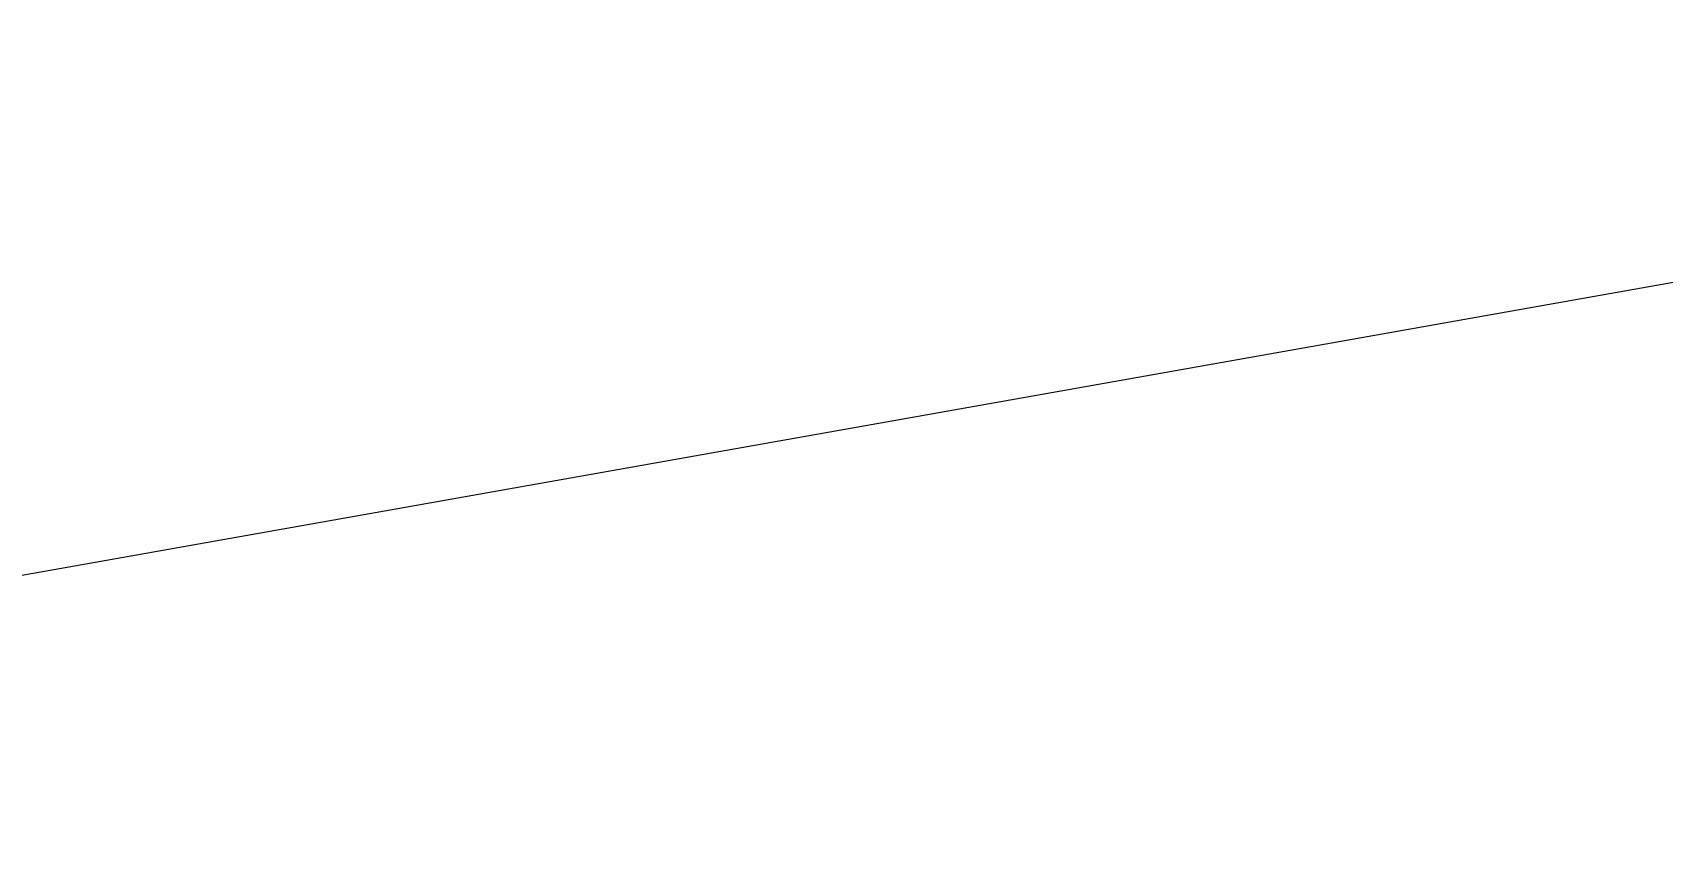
# Model space of a CAD drawing. Header units: millimetres. Extents: x -13407 to 95998, y -2611 to 109495.
# Drawn here: x 17311.705 to 17312.468, y 51171.461 to 51171.841 of the extents above; entities that cross this region are included whole.
import ezdxf
from ezdxf import colors
from ezdxf.entities.mleader import LeaderData, LeaderLine
from ezdxf.math import Vec2, Vec3

# ---------------------------------------------------------------- set-up
doc = ezdxf.new("R2010")
doc.units = ezdxf.units.MM
doc.linetypes.add('HIDDEN', pattern=[6, 4, -2])
for name, color, linetype, lineweight in [('АР_Отметки', 250, 'Continuous', 15), ('АР_Размеры', 175, 'Continuous', 9), ('АР_Сущ Несущая стена', 202, 'Continuous', 30), ('перекр 0.3', 181, 'Continuous', 30)]:
    doc.layers.add(name, color=color, linetype=linetype, lineweight=lineweight)
doc.styles.add('ISOCPEUR', font='isocpeur.ttf', dxfattribs={"width": 0.7})

# ---------------------------------------------------------------- blocks, each defined once
blk = doc.blocks.new('_DotSmall')
at = {"color": 0, "linetype": 'ByBlock', "const_width": 0.5}
blk.add_lwpolyline([(-0.0625, 0, 1), (0.0625, 0, 1)], format="xyb", close=True, dxfattribs=at)

msp = doc.modelspace()

# ---------------------------------------------------------------- linework, layer by layer
at = {"layer": 'АР_Размеры', "color": 5, "lineweight": 0, "ltscale": 100, "transparency": 33554687}
msp.add_lwpolyline([(17318.50512, 51160.50571), (17316.93483, 51169.36554, 0.414214), (17316.72295, 51169.51372), (17315.77489, 51169.34569, 0.228752), (17315.47409, 51169.12864, -0.710164), (17314.67864, 51169.25734), (17314.48714, 51170.33782, -0.4144), (17314.6353, 51170.54982), (17314.75535, 51170.5711, 0.66825), (17314.82817, 51170.90111), (17313.43616, 51171.76875, 0.164348), (17313.03219, 51171.82306), (17308.95048, 51171.09963, 0.164348), (17308.58979, 51170.90979), (17307.58075, 51169.61659, 0.66825), (17307.76256, 51169.33171), (17307.8826, 51169.35299, -0.4144), (17308.09461, 51169.20482), (17308.28611, 51168.12435, -0.710164), (17307.58334, 51167.7301, 0.228752), (17307.22626, 51167.83056), (17306.14584, 51167.63907, 0.4144), (17305.99768, 51167.42707), (17307.25304, 51160.34408, 0.430028)], format="xyb", dxfattribs=at)
msp.add_lwpolyline([(17318.50512, 51160.50571), (17316.93483, 51169.36554, 0.414214), (17316.72295, 51169.51372), (17315.77489, 51169.34569, 0.228752), (17315.47409, 51169.12864, -0.710164), (17314.67864, 51169.25734), (17314.48714, 51170.33782, -0.4144), (17314.6353, 51170.54982), (17314.75535, 51170.5711, 0.66825), (17314.82817, 51170.90111), (17313.43616, 51171.76875, 0.164348), (17313.03219, 51171.82306), (17308.95048, 51171.09963, 0.164348), (17308.58979, 51170.90979), (17307.58075, 51169.61659, 0.66825), (17307.76256, 51169.33171), (17307.8826, 51169.35299, -0.4144), (17308.09461, 51169.20482), (17308.28611, 51168.12435, -0.710164), (17307.58334, 51167.7301, 0.228752), (17307.22626, 51167.83056), (17306.14584, 51167.63907, 0.4144), (17305.99768, 51167.42707), (17307.25304, 51160.34408, 0.430028)], format="xyb", dxfattribs=at)
msp.add_lwpolyline([(17318.50512, 51160.50571), (17316.93483, 51169.36554, 0.414214), (17316.72295, 51169.51372), (17315.77489, 51169.34569, 0.228752), (17315.47409, 51169.12864, -0.710164), (17314.67864, 51169.25734), (17314.48714, 51170.33782, -0.4144), (17314.6353, 51170.54982), (17314.75535, 51170.5711, 0.66825), (17314.82817, 51170.90111), (17313.43616, 51171.76875, 0.164348), (17313.03219, 51171.82306), (17308.95048, 51171.09963, 0.164348), (17308.58979, 51170.90979), (17307.58075, 51169.61659, 0.66825), (17307.76256, 51169.33171), (17307.8826, 51169.35299, -0.4144), (17308.09461, 51169.20482), (17308.28611, 51168.12435, -0.710164), (17307.58334, 51167.7301, 0.228752), (17307.22626, 51167.83056), (17306.14584, 51167.63907, 0.4144), (17305.99768, 51167.42707), (17307.25304, 51160.34408, 0.430028)], format="xyb", dxfattribs=at)
msp.add_lwpolyline([(17318.50512, 51160.50571), (17316.93483, 51169.36554, 0.414214), (17316.72295, 51169.51372), (17315.77489, 51169.34569, 0.228752), (17315.47409, 51169.12864, -0.710164), (17314.67864, 51169.25734), (17314.48714, 51170.33782, -0.4144), (17314.6353, 51170.54982), (17314.75535, 51170.5711, 0.66825), (17314.82817, 51170.90111), (17313.43616, 51171.76875, 0.164348), (17313.03219, 51171.82306), (17308.95048, 51171.09963, 0.164348), (17308.58979, 51170.90979), (17307.58075, 51169.61659, 0.66825), (17307.76256, 51169.33171), (17307.8826, 51169.35299, -0.4144), (17308.09461, 51169.20482), (17308.28611, 51168.12435, -0.710164), (17307.58334, 51167.7301, 0.228752), (17307.22626, 51167.83056), (17306.14584, 51167.63907, 0.4144), (17305.99768, 51167.42707), (17307.25304, 51160.34408, 0.430028)], format="xyb", dxfattribs=at)
msp.add_lwpolyline([(17318.50512, 51160.50571), (17316.93483, 51169.36554, 0.414214), (17316.72295, 51169.51372), (17315.77489, 51169.34569, 0.228752), (17315.47409, 51169.12864, -0.710164), (17314.67864, 51169.25734), (17314.48714, 51170.33782, -0.4144), (17314.6353, 51170.54982), (17314.75535, 51170.5711, 0.66825), (17314.82817, 51170.90111), (17313.43616, 51171.76875, 0.164348), (17313.03219, 51171.82306), (17308.95048, 51171.09963, 0.164348), (17308.58979, 51170.90979), (17307.58075, 51169.61659, 0.66825), (17307.76256, 51169.33171), (17307.8826, 51169.35299, -0.4144), (17308.09461, 51169.20482), (17308.28611, 51168.12435, -0.710164), (17307.58334, 51167.7301, 0.228752), (17307.22626, 51167.83056), (17306.14584, 51167.63907, 0.4144), (17305.99768, 51167.42707), (17307.25304, 51160.34408, 0.430028)], format="xyb", dxfattribs=at)
msp.add_lwpolyline([(17318.50512, 51160.50571), (17316.93483, 51169.36554, 0.414214), (17316.72295, 51169.51372), (17315.77489, 51169.34569, 0.228752), (17315.47409, 51169.12864, -0.710164), (17314.67864, 51169.25734), (17314.48714, 51170.33782, -0.4144), (17314.6353, 51170.54982), (17314.75535, 51170.5711, 0.66825), (17314.82817, 51170.90111), (17313.43616, 51171.76875, 0.164348), (17313.03219, 51171.82306), (17308.95048, 51171.09963, 0.164348), (17308.58979, 51170.90979), (17307.58075, 51169.61659, 0.66825), (17307.76256, 51169.33171), (17307.8826, 51169.35299, -0.4144), (17308.09461, 51169.20482), (17308.28611, 51168.12435, -0.710164), (17307.58334, 51167.7301, 0.228752), (17307.22626, 51167.83056), (17306.14584, 51167.63907, 0.4144), (17305.99768, 51167.42707), (17307.25304, 51160.34408, 0.430028)], format="xyb", dxfattribs=at)
msp.add_lwpolyline([(17318.50512, 51160.50571), (17316.93483, 51169.36554, 0.414214), (17316.72295, 51169.51372), (17315.77489, 51169.34569, 0.228752), (17315.47409, 51169.12864, -0.710164), (17314.67864, 51169.25734), (17314.48714, 51170.33782, -0.4144), (17314.6353, 51170.54982), (17314.75535, 51170.5711, 0.66825), (17314.82817, 51170.90111), (17313.43616, 51171.76875, 0.164348), (17313.03219, 51171.82306), (17308.95048, 51171.09963, 0.164348), (17308.58979, 51170.90979), (17307.58075, 51169.61659, 0.66825), (17307.76256, 51169.33171), (17307.8826, 51169.35299, -0.4144), (17308.09461, 51169.20482), (17308.28611, 51168.12435, -0.710164), (17307.58334, 51167.7301, 0.228752), (17307.22626, 51167.83056), (17306.14584, 51167.63907, 0.4144), (17305.99768, 51167.42707), (17307.25304, 51160.34408, 0.430028)], format="xyb", dxfattribs=at)
msp.add_lwpolyline([(17318.50512, 51160.50571), (17316.93483, 51169.36554, 0.414214), (17316.72295, 51169.51372), (17315.77489, 51169.34569, 0.228752), (17315.47409, 51169.12864, -0.710164), (17314.67864, 51169.25734), (17314.48714, 51170.33782, -0.4144), (17314.6353, 51170.54982), (17314.75535, 51170.5711, 0.66825), (17314.82817, 51170.90111), (17313.43616, 51171.76875, 0.164348), (17313.03219, 51171.82306), (17308.95048, 51171.09963, 0.164348), (17308.58979, 51170.90979), (17307.58075, 51169.61659, 0.66825), (17307.76256, 51169.33171), (17307.8826, 51169.35299, -0.4144), (17308.09461, 51169.20482), (17308.28611, 51168.12435, -0.710164), (17307.58334, 51167.7301, 0.228752), (17307.22626, 51167.83056), (17306.14584, 51167.63907, 0.4144), (17305.99768, 51167.42707), (17307.25304, 51160.34408, 0.430028)], format="xyb", dxfattribs=at)
msp.add_lwpolyline([(17318.50512, 51160.50571), (17316.93483, 51169.36554, 0.414214), (17316.72295, 51169.51372), (17315.77489, 51169.34569, 0.228752), (17315.47409, 51169.12864, -0.710164), (17314.67864, 51169.25734), (17314.48714, 51170.33782, -0.4144), (17314.6353, 51170.54982), (17314.75535, 51170.5711, 0.66825), (17314.82817, 51170.90111), (17313.43616, 51171.76875, 0.164348), (17313.03219, 51171.82306), (17308.95048, 51171.09963, 0.164348), (17308.58979, 51170.90979), (17307.58075, 51169.61659, 0.66825), (17307.76256, 51169.33171), (17307.8826, 51169.35299, -0.4144), (17308.09461, 51169.20482), (17308.28611, 51168.12435, -0.710164), (17307.58334, 51167.7301, 0.228752), (17307.22626, 51167.83056), (17306.14584, 51167.63907, 0.4144), (17305.99768, 51167.42707), (17307.25304, 51160.34408, 0.430028)], format="xyb", dxfattribs=at)
msp.add_lwpolyline([(17318.50512, 51160.50571), (17316.93483, 51169.36554, 0.414214), (17316.72295, 51169.51372), (17315.77489, 51169.34569, 0.228752), (17315.47409, 51169.12864, -0.710164), (17314.67864, 51169.25734), (17314.48714, 51170.33782, -0.4144), (17314.6353, 51170.54982), (17314.75535, 51170.5711, 0.66825), (17314.82817, 51170.90111), (17313.43616, 51171.76875, 0.164348), (17313.03219, 51171.82306), (17308.95048, 51171.09963, 0.164348), (17308.58979, 51170.90979), (17307.58075, 51169.61659, 0.66825), (17307.76256, 51169.33171), (17307.8826, 51169.35299, -0.4144), (17308.09461, 51169.20482), (17308.28611, 51168.12435, -0.710164), (17307.58334, 51167.7301, 0.228752), (17307.22626, 51167.83056), (17306.14584, 51167.63907, 0.4144), (17305.99768, 51167.42707), (17307.25304, 51160.34408, 0.430028)], format="xyb", dxfattribs=at)
msp.add_lwpolyline([(17318.50512, 51160.50571), (17316.93483, 51169.36554, 0.414214), (17316.72295, 51169.51372), (17315.77489, 51169.34569, 0.228752), (17315.47409, 51169.12864, -0.710164), (17314.67864, 51169.25734), (17314.48714, 51170.33782, -0.4144), (17314.6353, 51170.54982), (17314.75535, 51170.5711, 0.66825), (17314.82817, 51170.90111), (17313.43616, 51171.76875, 0.164348), (17313.03219, 51171.82306), (17308.95048, 51171.09963, 0.164348), (17308.58979, 51170.90979), (17307.58075, 51169.61659, 0.66825), (17307.76256, 51169.33171), (17307.8826, 51169.35299, -0.4144), (17308.09461, 51169.20482), (17308.28611, 51168.12435, -0.710164), (17307.58334, 51167.7301, 0.228752), (17307.22626, 51167.83056), (17306.14584, 51167.63907, 0.4144), (17305.99768, 51167.42707), (17307.25304, 51160.34408, 0.430028)], format="xyb", dxfattribs=at)
msp.add_lwpolyline([(17318.50512, 51160.50571), (17316.93483, 51169.36554, 0.414214), (17316.72295, 51169.51372), (17315.77489, 51169.34569, 0.228752), (17315.47409, 51169.12864, -0.710164), (17314.67864, 51169.25734), (17314.48714, 51170.33782, -0.4144), (17314.6353, 51170.54982), (17314.75535, 51170.5711, 0.66825), (17314.82817, 51170.90111), (17313.43616, 51171.76875, 0.164348), (17313.03219, 51171.82306), (17308.95048, 51171.09963, 0.164348), (17308.58979, 51170.90979), (17307.58075, 51169.61659, 0.66825), (17307.76256, 51169.33171), (17307.8826, 51169.35299, -0.4144), (17308.09461, 51169.20482), (17308.28611, 51168.12435, -0.710164), (17307.58334, 51167.7301, 0.228752), (17307.22626, 51167.83056), (17306.14584, 51167.63907, 0.4144), (17305.99768, 51167.42707), (17307.25304, 51160.34408, 0.430028)], format="xyb", dxfattribs=at)
msp.add_lwpolyline([(17318.50512, 51160.50571), (17316.93483, 51169.36554, 0.414214), (17316.72295, 51169.51372), (17315.77489, 51169.34569, 0.228752), (17315.47409, 51169.12864, -0.710164), (17314.67864, 51169.25734), (17314.48714, 51170.33782, -0.4144), (17314.6353, 51170.54982), (17314.75535, 51170.5711, 0.66825), (17314.82817, 51170.90111), (17313.43616, 51171.76875, 0.164348), (17313.03219, 51171.82306), (17308.95048, 51171.09963, 0.164348), (17308.58979, 51170.90979), (17307.58075, 51169.61659, 0.66825), (17307.76256, 51169.33171), (17307.8826, 51169.35299, -0.4144), (17308.09461, 51169.20482), (17308.28611, 51168.12435, -0.710164), (17307.58334, 51167.7301, 0.228752), (17307.22626, 51167.83056), (17306.14584, 51167.63907, 0.4144), (17305.99768, 51167.42707), (17307.25304, 51160.34408, 0.430028)], format="xyb", dxfattribs=at)
msp.add_lwpolyline([(17318.50512, 51160.50571), (17316.93483, 51169.36554, 0.414214), (17316.72295, 51169.51372), (17315.77489, 51169.34569, 0.228752), (17315.47409, 51169.12864, -0.710164), (17314.67864, 51169.25734), (17314.48714, 51170.33782, -0.4144), (17314.6353, 51170.54982), (17314.75535, 51170.5711, 0.66825), (17314.82817, 51170.90111), (17313.43616, 51171.76875, 0.164348), (17313.03219, 51171.82306), (17308.95048, 51171.09963, 0.164348), (17308.58979, 51170.90979), (17307.58075, 51169.61659, 0.66825), (17307.76256, 51169.33171), (17307.8826, 51169.35299, -0.4144), (17308.09461, 51169.20482), (17308.28611, 51168.12435, -0.710164), (17307.58334, 51167.7301, 0.228752), (17307.22626, 51167.83056), (17306.14584, 51167.63907, 0.4144), (17305.99768, 51167.42707), (17307.25304, 51160.34408, 0.430028)], format="xyb", dxfattribs=at)
msp.add_lwpolyline([(17318.50512, 51160.50571), (17316.93483, 51169.36554, 0.414214), (17316.72295, 51169.51372), (17315.77489, 51169.34569, 0.228752), (17315.47409, 51169.12864, -0.710164), (17314.67864, 51169.25734), (17314.48714, 51170.33782, -0.4144), (17314.6353, 51170.54982), (17314.75535, 51170.5711, 0.66825), (17314.82817, 51170.90111), (17313.43616, 51171.76875, 0.164348), (17313.03219, 51171.82306), (17308.95048, 51171.09963, 0.164348), (17308.58979, 51170.90979), (17307.58075, 51169.61659, 0.66825), (17307.76256, 51169.33171), (17307.8826, 51169.35299, -0.4144), (17308.09461, 51169.20482), (17308.28611, 51168.12435, -0.710164), (17307.58334, 51167.7301, 0.228752), (17307.22626, 51167.83056), (17306.14584, 51167.63907, 0.4144), (17305.99768, 51167.42707), (17307.25304, 51160.34408, 0.430028)], format="xyb", dxfattribs=at)
msp.add_lwpolyline([(17318.50512, 51160.50571), (17316.93483, 51169.36554, 0.414214), (17316.72295, 51169.51372), (17315.77489, 51169.34569, 0.228752), (17315.47409, 51169.12864, -0.710164), (17314.67864, 51169.25734), (17314.48714, 51170.33782, -0.4144), (17314.6353, 51170.54982), (17314.75535, 51170.5711, 0.66825), (17314.82817, 51170.90111), (17313.43616, 51171.76875, 0.164348), (17313.03219, 51171.82306), (17308.95048, 51171.09963, 0.164348), (17308.58979, 51170.90979), (17307.58075, 51169.61659, 0.66825), (17307.76256, 51169.33171), (17307.8826, 51169.35299, -0.4144), (17308.09461, 51169.20482), (17308.28611, 51168.12435, -0.710164), (17307.58334, 51167.7301, 0.228752), (17307.22626, 51167.83056), (17306.14584, 51167.63907, 0.4144), (17305.99768, 51167.42707), (17307.25304, 51160.34408, 0.430028)], format="xyb", dxfattribs=at)
msp.add_lwpolyline([(17318.50512, 51160.50571), (17316.93483, 51169.36554, 0.414214), (17316.72295, 51169.51372), (17315.77489, 51169.34569, 0.228752), (17315.47409, 51169.12864, -0.710164), (17314.67864, 51169.25734), (17314.48714, 51170.33782, -0.4144), (17314.6353, 51170.54982), (17314.75535, 51170.5711, 0.66825), (17314.82817, 51170.90111), (17313.43616, 51171.76875, 0.164348), (17313.03219, 51171.82306), (17308.95048, 51171.09963, 0.164348), (17308.58979, 51170.90979), (17307.58075, 51169.61659, 0.66825), (17307.76256, 51169.33171), (17307.8826, 51169.35299, -0.4144), (17308.09461, 51169.20482), (17308.28611, 51168.12435, -0.710164), (17307.58334, 51167.7301, 0.228752), (17307.22626, 51167.83056), (17306.14584, 51167.63907, 0.4144), (17305.99768, 51167.42707), (17307.25304, 51160.34408, 0.430028)], format="xyb", dxfattribs=at)
msp.add_lwpolyline([(17318.50512, 51160.50571), (17316.93483, 51169.36554, 0.414214), (17316.72295, 51169.51372), (17315.77489, 51169.34569, 0.228752), (17315.47409, 51169.12864, -0.710164), (17314.67864, 51169.25734), (17314.48714, 51170.33782, -0.4144), (17314.6353, 51170.54982), (17314.75535, 51170.5711, 0.66825), (17314.82817, 51170.90111), (17313.43616, 51171.76875, 0.164348), (17313.03219, 51171.82306), (17308.95048, 51171.09963, 0.164348), (17308.58979, 51170.90979), (17307.58075, 51169.61659, 0.66825), (17307.76256, 51169.33171), (17307.8826, 51169.35299, -0.4144), (17308.09461, 51169.20482), (17308.28611, 51168.12435, -0.710164), (17307.58334, 51167.7301, 0.228752), (17307.22626, 51167.83056), (17306.14584, 51167.63907, 0.4144), (17305.99768, 51167.42707), (17307.25304, 51160.34408, 0.430028)], format="xyb", dxfattribs=at)
msp.add_lwpolyline([(17318.50512, 51160.50571), (17316.93483, 51169.36554, 0.414214), (17316.72295, 51169.51372), (17315.77489, 51169.34569, 0.228752), (17315.47409, 51169.12864, -0.710164), (17314.67864, 51169.25734), (17314.48714, 51170.33782, -0.4144), (17314.6353, 51170.54982), (17314.75535, 51170.5711, 0.66825), (17314.82817, 51170.90111), (17313.43616, 51171.76875, 0.164348), (17313.03219, 51171.82306), (17308.95048, 51171.09963, 0.164348), (17308.58979, 51170.90979), (17307.58075, 51169.61659, 0.66825), (17307.76256, 51169.33171), (17307.8826, 51169.35299, -0.4144), (17308.09461, 51169.20482), (17308.28611, 51168.12435, -0.710164), (17307.58334, 51167.7301, 0.228752), (17307.22626, 51167.83056), (17306.14584, 51167.63907, 0.4144), (17305.99768, 51167.42707), (17307.25304, 51160.34408, 0.430028)], format="xyb", dxfattribs=at)
msp.add_lwpolyline([(17318.50512, 51160.50571), (17316.93483, 51169.36554, 0.414214), (17316.72295, 51169.51372), (17315.77489, 51169.34569, 0.228752), (17315.47409, 51169.12864, -0.710164), (17314.67864, 51169.25734), (17314.48714, 51170.33782, -0.4144), (17314.6353, 51170.54982), (17314.75535, 51170.5711, 0.66825), (17314.82817, 51170.90111), (17313.43616, 51171.76875, 0.164348), (17313.03219, 51171.82306), (17308.95048, 51171.09963, 0.164348), (17308.58979, 51170.90979), (17307.58075, 51169.61659, 0.66825), (17307.76256, 51169.33171), (17307.8826, 51169.35299, -0.4144), (17308.09461, 51169.20482), (17308.28611, 51168.12435, -0.710164), (17307.58334, 51167.7301, 0.228752), (17307.22626, 51167.83056), (17306.14584, 51167.63907, 0.4144), (17305.99768, 51167.42707), (17307.25304, 51160.34408, 0.430028)], format="xyb", dxfattribs=at)
msp.add_lwpolyline([(17318.50512, 51160.50571), (17316.93483, 51169.36554, 0.414214), (17316.72295, 51169.51372), (17315.77489, 51169.34569, 0.228752), (17315.47409, 51169.12864, -0.710164), (17314.67864, 51169.25734), (17314.48714, 51170.33782, -0.4144), (17314.6353, 51170.54982), (17314.75535, 51170.5711, 0.66825), (17314.82817, 51170.90111), (17313.43616, 51171.76875, 0.164348), (17313.03219, 51171.82306), (17308.95048, 51171.09963, 0.164348), (17308.58979, 51170.90979), (17307.58075, 51169.61659, 0.66825), (17307.76256, 51169.33171), (17307.8826, 51169.35299, -0.4144), (17308.09461, 51169.20482), (17308.28611, 51168.12435, -0.710164), (17307.58334, 51167.7301, 0.228752), (17307.22626, 51167.83056), (17306.14584, 51167.63907, 0.4144), (17305.99768, 51167.42707), (17307.25304, 51160.34408, 0.430028)], format="xyb", dxfattribs=at)
msp.add_lwpolyline([(17318.50512, 51160.50571), (17316.93483, 51169.36554, 0.414214), (17316.72295, 51169.51372), (17315.77489, 51169.34569, 0.228752), (17315.47409, 51169.12864, -0.710164), (17314.67864, 51169.25734), (17314.48714, 51170.33782, -0.4144), (17314.6353, 51170.54982), (17314.75535, 51170.5711, 0.66825), (17314.82817, 51170.90111), (17313.43616, 51171.76875, 0.164348), (17313.03219, 51171.82306), (17308.95048, 51171.09963, 0.164348), (17308.58979, 51170.90979), (17307.58075, 51169.61659, 0.66825), (17307.76256, 51169.33171), (17307.8826, 51169.35299, -0.4144), (17308.09461, 51169.20482), (17308.28611, 51168.12435, -0.710164), (17307.58334, 51167.7301, 0.228752), (17307.22626, 51167.83056), (17306.14584, 51167.63907, 0.4144), (17305.99768, 51167.42707), (17307.25304, 51160.34408, 0.430028)], format="xyb", dxfattribs=at)
msp.add_lwpolyline([(17318.50512, 51160.50571), (17316.93483, 51169.36554, 0.414214), (17316.72295, 51169.51372), (17315.77489, 51169.34569, 0.228752), (17315.47409, 51169.12864, -0.710164), (17314.67864, 51169.25734), (17314.48714, 51170.33782, -0.4144), (17314.6353, 51170.54982), (17314.75535, 51170.5711, 0.66825), (17314.82817, 51170.90111), (17313.43616, 51171.76875, 0.164348), (17313.03219, 51171.82306), (17308.95048, 51171.09963, 0.164348), (17308.58979, 51170.90979), (17307.58075, 51169.61659, 0.66825), (17307.76256, 51169.33171), (17307.8826, 51169.35299, -0.4144), (17308.09461, 51169.20482), (17308.28611, 51168.12435, -0.710164), (17307.58334, 51167.7301, 0.228752), (17307.22626, 51167.83056), (17306.14584, 51167.63907, 0.4144), (17305.99768, 51167.42707), (17307.25304, 51160.34408, 0.430028)], format="xyb", dxfattribs=at)
msp.add_lwpolyline([(17318.50512, 51160.50571), (17316.93483, 51169.36554, 0.414214), (17316.72295, 51169.51372), (17315.77489, 51169.34569, 0.228752), (17315.47409, 51169.12864, -0.710164), (17314.67864, 51169.25734), (17314.48714, 51170.33782, -0.4144), (17314.6353, 51170.54982), (17314.75535, 51170.5711, 0.66825), (17314.82817, 51170.90111), (17313.43616, 51171.76875, 0.164348), (17313.03219, 51171.82306), (17308.95048, 51171.09963, 0.164348), (17308.58979, 51170.90979), (17307.58075, 51169.61659, 0.66825), (17307.76256, 51169.33171), (17307.8826, 51169.35299, -0.4144), (17308.09461, 51169.20482), (17308.28611, 51168.12435, -0.710164), (17307.58334, 51167.7301, 0.228752), (17307.22626, 51167.83056), (17306.14584, 51167.63907, 0.4144), (17305.99768, 51167.42707), (17307.25304, 51160.34408, 0.430028)], format="xyb", dxfattribs=at)
msp.add_lwpolyline([(17318.50512, 51160.50571), (17316.93483, 51169.36554, 0.414214), (17316.72295, 51169.51372), (17315.77489, 51169.34569, 0.228752), (17315.47409, 51169.12864, -0.710164), (17314.67864, 51169.25734), (17314.48714, 51170.33782, -0.4144), (17314.6353, 51170.54982), (17314.75535, 51170.5711, 0.66825), (17314.82817, 51170.90111), (17313.43616, 51171.76875, 0.164348), (17313.03219, 51171.82306), (17308.95048, 51171.09963, 0.164348), (17308.58979, 51170.90979), (17307.58075, 51169.61659, 0.66825), (17307.76256, 51169.33171), (17307.8826, 51169.35299, -0.4144), (17308.09461, 51169.20482), (17308.28611, 51168.12435, -0.710164), (17307.58334, 51167.7301, 0.228752), (17307.22626, 51167.83056), (17306.14584, 51167.63907, 0.4144), (17305.99768, 51167.42707), (17307.25304, 51160.34408, 0.430028)], format="xyb", dxfattribs=at)
msp.add_lwpolyline([(17318.50512, 51160.50571), (17316.93483, 51169.36554, 0.414214), (17316.72295, 51169.51372), (17315.77489, 51169.34569, 0.228752), (17315.47409, 51169.12864, -0.710164), (17314.67864, 51169.25734), (17314.48714, 51170.33782, -0.4144), (17314.6353, 51170.54982), (17314.75535, 51170.5711, 0.66825), (17314.82817, 51170.90111), (17313.43616, 51171.76875, 0.164348), (17313.03219, 51171.82306), (17308.95048, 51171.09963, 0.164348), (17308.58979, 51170.90979), (17307.58075, 51169.61659, 0.66825), (17307.76256, 51169.33171), (17307.8826, 51169.35299, -0.4144), (17308.09461, 51169.20482), (17308.28611, 51168.12435, -0.710164), (17307.58334, 51167.7301, 0.228752), (17307.22626, 51167.83056), (17306.14584, 51167.63907, 0.4144), (17305.99768, 51167.42707), (17307.25304, 51160.34408, 0.430028)], format="xyb", dxfattribs=at)
msp.add_lwpolyline([(17318.50512, 51160.50571), (17316.93483, 51169.36554, 0.414214), (17316.72295, 51169.51372), (17315.77489, 51169.34569, 0.228752), (17315.47409, 51169.12864, -0.710164), (17314.67864, 51169.25734), (17314.48714, 51170.33782, -0.4144), (17314.6353, 51170.54982), (17314.75535, 51170.5711, 0.66825), (17314.82817, 51170.90111), (17313.43616, 51171.76875, 0.164348), (17313.03219, 51171.82306), (17308.95048, 51171.09963, 0.164348), (17308.58979, 51170.90979), (17307.58075, 51169.61659, 0.66825), (17307.76256, 51169.33171), (17307.8826, 51169.35299, -0.4144), (17308.09461, 51169.20482), (17308.28611, 51168.12435, -0.710164), (17307.58334, 51167.7301, 0.228752), (17307.22626, 51167.83056), (17306.14584, 51167.63907, 0.4144), (17305.99768, 51167.42707), (17307.25304, 51160.34408, 0.430028)], format="xyb", dxfattribs=at)
msp.add_lwpolyline([(17318.50512, 51160.50571), (17316.93483, 51169.36554, 0.414214), (17316.72295, 51169.51372), (17315.77489, 51169.34569, 0.228752), (17315.47409, 51169.12864, -0.710164), (17314.67864, 51169.25734), (17314.48714, 51170.33782, -0.4144), (17314.6353, 51170.54982), (17314.75535, 51170.5711, 0.66825), (17314.82817, 51170.90111), (17313.43616, 51171.76875, 0.164348), (17313.03219, 51171.82306), (17308.95048, 51171.09963, 0.164348), (17308.58979, 51170.90979), (17307.58075, 51169.61659, 0.66825), (17307.76256, 51169.33171), (17307.8826, 51169.35299, -0.4144), (17308.09461, 51169.20482), (17308.28611, 51168.12435, -0.710164), (17307.58334, 51167.7301, 0.228752), (17307.22626, 51167.83056), (17306.14584, 51167.63907, 0.4144), (17305.99768, 51167.42707), (17307.25304, 51160.34408, 0.430028)], format="xyb", dxfattribs=at)
msp.add_lwpolyline([(17318.50512, 51160.50571), (17316.93483, 51169.36554, 0.414214), (17316.72295, 51169.51372), (17315.77489, 51169.34569, 0.228752), (17315.47409, 51169.12864, -0.710164), (17314.67864, 51169.25734), (17314.48714, 51170.33782, -0.4144), (17314.6353, 51170.54982), (17314.75535, 51170.5711, 0.66825), (17314.82817, 51170.90111), (17313.43616, 51171.76875, 0.164348), (17313.03219, 51171.82306), (17308.95048, 51171.09963, 0.164348), (17308.58979, 51170.90979), (17307.58075, 51169.61659, 0.66825), (17307.76256, 51169.33171), (17307.8826, 51169.35299, -0.4144), (17308.09461, 51169.20482), (17308.28611, 51168.12435, -0.710164), (17307.58334, 51167.7301, 0.228752), (17307.22626, 51167.83056), (17306.14584, 51167.63907, 0.4144), (17305.99768, 51167.42707), (17307.25304, 51160.34408, 0.430028)], format="xyb", dxfattribs=at)
msp.add_lwpolyline([(17318.50512, 51160.50571), (17316.93483, 51169.36554, 0.414214), (17316.72295, 51169.51372), (17315.77489, 51169.34569, 0.228752), (17315.47409, 51169.12864, -0.710164), (17314.67864, 51169.25734), (17314.48714, 51170.33782, -0.4144), (17314.6353, 51170.54982), (17314.75535, 51170.5711, 0.66825), (17314.82817, 51170.90111), (17313.43616, 51171.76875, 0.164348), (17313.03219, 51171.82306), (17308.95048, 51171.09963, 0.164348), (17308.58979, 51170.90979), (17307.58075, 51169.61659, 0.66825), (17307.76256, 51169.33171), (17307.8826, 51169.35299, -0.4144), (17308.09461, 51169.20482), (17308.28611, 51168.12435, -0.710164), (17307.58334, 51167.7301, 0.228752), (17307.22626, 51167.83056), (17306.14584, 51167.63907, 0.4144), (17305.99768, 51167.42707), (17307.25304, 51160.34408, 0.430028)], format="xyb", dxfattribs=at)
msp.add_lwpolyline([(17318.50512, 51160.50571), (17316.93483, 51169.36554, 0.414214), (17316.72295, 51169.51372), (17315.77489, 51169.34569, 0.228752), (17315.47409, 51169.12864, -0.710164), (17314.67864, 51169.25734), (17314.48714, 51170.33782, -0.4144), (17314.6353, 51170.54982), (17314.75535, 51170.5711, 0.66825), (17314.82817, 51170.90111), (17313.43616, 51171.76875, 0.164348), (17313.03219, 51171.82306), (17308.95048, 51171.09963, 0.164348), (17308.58979, 51170.90979), (17307.58075, 51169.61659, 0.66825), (17307.76256, 51169.33171), (17307.8826, 51169.35299, -0.4144), (17308.09461, 51169.20482), (17308.28611, 51168.12435, -0.710164), (17307.58334, 51167.7301, 0.228752), (17307.22626, 51167.83056), (17306.14584, 51167.63907, 0.4144), (17305.99768, 51167.42707), (17307.25304, 51160.34408, 0.430028)], format="xyb", dxfattribs=at)
msp.add_lwpolyline([(17318.50512, 51160.50571), (17316.93483, 51169.36554, 0.414214), (17316.72295, 51169.51372), (17315.77489, 51169.34569, 0.228752), (17315.47409, 51169.12864, -0.710164), (17314.67864, 51169.25734), (17314.48714, 51170.33782, -0.4144), (17314.6353, 51170.54982), (17314.75535, 51170.5711, 0.66825), (17314.82817, 51170.90111), (17313.43616, 51171.76875, 0.164348), (17313.03219, 51171.82306), (17308.95048, 51171.09963, 0.164348), (17308.58979, 51170.90979), (17307.58075, 51169.61659, 0.66825), (17307.76256, 51169.33171), (17307.8826, 51169.35299, -0.4144), (17308.09461, 51169.20482), (17308.28611, 51168.12435, -0.710164), (17307.58334, 51167.7301, 0.228752), (17307.22626, 51167.83056), (17306.14584, 51167.63907, 0.4144), (17305.99768, 51167.42707), (17307.25304, 51160.34408, 0.430028)], format="xyb", dxfattribs=at)
msp.add_lwpolyline([(17318.50512, 51160.50571), (17316.93483, 51169.36554, 0.414214), (17316.72295, 51169.51372), (17315.77489, 51169.34569, 0.228752), (17315.47409, 51169.12864, -0.710164), (17314.67864, 51169.25734), (17314.48714, 51170.33782, -0.4144), (17314.6353, 51170.54982), (17314.75535, 51170.5711, 0.66825), (17314.82817, 51170.90111), (17313.43616, 51171.76875, 0.164348), (17313.03219, 51171.82306), (17308.95048, 51171.09963, 0.164348), (17308.58979, 51170.90979), (17307.58075, 51169.61659, 0.66825), (17307.76256, 51169.33171), (17307.8826, 51169.35299, -0.4144), (17308.09461, 51169.20482), (17308.28611, 51168.12435, -0.710164), (17307.58334, 51167.7301, 0.228752), (17307.22626, 51167.83056), (17306.14584, 51167.63907, 0.4144), (17305.99768, 51167.42707), (17307.25304, 51160.34408, 0.430028)], format="xyb", dxfattribs=at)
msp.add_lwpolyline([(17318.50512, 51160.50571), (17316.93483, 51169.36554, 0.414214), (17316.72295, 51169.51372), (17315.77489, 51169.34569, 0.228752), (17315.47409, 51169.12864, -0.710164), (17314.67864, 51169.25734), (17314.48714, 51170.33782, -0.4144), (17314.6353, 51170.54982), (17314.75535, 51170.5711, 0.66825), (17314.82817, 51170.90111), (17313.43616, 51171.76875, 0.164348), (17313.03219, 51171.82306), (17308.95048, 51171.09963, 0.164348), (17308.58979, 51170.90979), (17307.58075, 51169.61659, 0.66825), (17307.76256, 51169.33171), (17307.8826, 51169.35299, -0.4144), (17308.09461, 51169.20482), (17308.28611, 51168.12435, -0.710164), (17307.58334, 51167.7301, 0.228752), (17307.22626, 51167.83056), (17306.14584, 51167.63907, 0.4144), (17305.99768, 51167.42707), (17307.25304, 51160.34408, 0.430028)], format="xyb", dxfattribs=at)
msp.add_lwpolyline([(17318.50512, 51160.50571), (17316.93483, 51169.36554, 0.414214), (17316.72295, 51169.51372), (17315.77489, 51169.34569, 0.228752), (17315.47409, 51169.12864, -0.710164), (17314.67864, 51169.25734), (17314.48714, 51170.33782, -0.4144), (17314.6353, 51170.54982), (17314.75535, 51170.5711, 0.66825), (17314.82817, 51170.90111), (17313.43616, 51171.76875, 0.164348), (17313.03219, 51171.82306), (17308.95048, 51171.09963, 0.164348), (17308.58979, 51170.90979), (17307.58075, 51169.61659, 0.66825), (17307.76256, 51169.33171), (17307.8826, 51169.35299, -0.4144), (17308.09461, 51169.20482), (17308.28611, 51168.12435, -0.710164), (17307.58334, 51167.7301, 0.228752), (17307.22626, 51167.83056), (17306.14584, 51167.63907, 0.4144), (17305.99768, 51167.42707), (17307.25304, 51160.34408, 0.430028)], format="xyb", dxfattribs=at)
msp.add_lwpolyline([(17318.50512, 51160.50571), (17316.93483, 51169.36554, 0.414214), (17316.72295, 51169.51372), (17315.77489, 51169.34569, 0.228752), (17315.47409, 51169.12864, -0.710164), (17314.67864, 51169.25734), (17314.48714, 51170.33782, -0.4144), (17314.6353, 51170.54982), (17314.75535, 51170.5711, 0.66825), (17314.82817, 51170.90111), (17313.43616, 51171.76875, 0.164348), (17313.03219, 51171.82306), (17308.95048, 51171.09963, 0.164348), (17308.58979, 51170.90979), (17307.58075, 51169.61659, 0.66825), (17307.76256, 51169.33171), (17307.8826, 51169.35299, -0.4144), (17308.09461, 51169.20482), (17308.28611, 51168.12435, -0.710164), (17307.58334, 51167.7301, 0.228752), (17307.22626, 51167.83056), (17306.14584, 51167.63907, 0.4144), (17305.99768, 51167.42707), (17307.25304, 51160.34408, 0.430028)], format="xyb", dxfattribs=at)
msp.add_lwpolyline([(17318.50512, 51160.50571), (17316.93483, 51169.36554, 0.414214), (17316.72295, 51169.51372), (17315.77489, 51169.34569, 0.228752), (17315.47409, 51169.12864, -0.710164), (17314.67864, 51169.25734), (17314.48714, 51170.33782, -0.4144), (17314.6353, 51170.54982), (17314.75535, 51170.5711, 0.66825), (17314.82817, 51170.90111), (17313.43616, 51171.76875, 0.164348), (17313.03219, 51171.82306), (17308.95048, 51171.09963, 0.164348), (17308.58979, 51170.90979), (17307.58075, 51169.61659, 0.66825), (17307.76256, 51169.33171), (17307.8826, 51169.35299, -0.4144), (17308.09461, 51169.20482), (17308.28611, 51168.12435, -0.710164), (17307.58334, 51167.7301, 0.228752), (17307.22626, 51167.83056), (17306.14584, 51167.63907, 0.4144), (17305.99768, 51167.42707), (17307.25304, 51160.34408, 0.430028)], format="xyb", dxfattribs=at)
msp.add_lwpolyline([(17318.50512, 51160.50571), (17316.93483, 51169.36554, 0.414214), (17316.72295, 51169.51372), (17315.77489, 51169.34569, 0.228752), (17315.47409, 51169.12864, -0.710164), (17314.67864, 51169.25734), (17314.48714, 51170.33782, -0.4144), (17314.6353, 51170.54982), (17314.75535, 51170.5711, 0.66825), (17314.82817, 51170.90111), (17313.43616, 51171.76875, 0.164348), (17313.03219, 51171.82306), (17308.95048, 51171.09963, 0.164348), (17308.58979, 51170.90979), (17307.58075, 51169.61659, 0.66825), (17307.76256, 51169.33171), (17307.8826, 51169.35299, -0.4144), (17308.09461, 51169.20482), (17308.28611, 51168.12435, -0.710164), (17307.58334, 51167.7301, 0.228752), (17307.22626, 51167.83056), (17306.14584, 51167.63907, 0.4144), (17305.99768, 51167.42707), (17307.25304, 51160.34408, 0.430028)], format="xyb", dxfattribs=at)
msp.add_lwpolyline([(17318.50512, 51160.50571), (17316.93483, 51169.36554, 0.414214), (17316.72295, 51169.51372), (17315.77489, 51169.34569, 0.228752), (17315.47409, 51169.12864, -0.710164), (17314.67864, 51169.25734), (17314.48714, 51170.33782, -0.4144), (17314.6353, 51170.54982), (17314.75535, 51170.5711, 0.66825), (17314.82817, 51170.90111), (17313.43616, 51171.76875, 0.164348), (17313.03219, 51171.82306), (17308.95048, 51171.09963, 0.164348), (17308.58979, 51170.90979), (17307.58075, 51169.61659, 0.66825), (17307.76256, 51169.33171), (17307.8826, 51169.35299, -0.4144), (17308.09461, 51169.20482), (17308.28611, 51168.12435, -0.710164), (17307.58334, 51167.7301, 0.228752), (17307.22626, 51167.83056), (17306.14584, 51167.63907, 0.4144), (17305.99768, 51167.42707), (17307.25304, 51160.34408, 0.430028)], format="xyb", dxfattribs=at)
msp.add_lwpolyline([(17318.50512, 51160.50571), (17316.93483, 51169.36554, 0.414214), (17316.72295, 51169.51372), (17315.77489, 51169.34569, 0.228752), (17315.47409, 51169.12864, -0.710164), (17314.67864, 51169.25734), (17314.48714, 51170.33782, -0.4144), (17314.6353, 51170.54982), (17314.75535, 51170.5711, 0.66825), (17314.82817, 51170.90111), (17313.43616, 51171.76875, 0.164348), (17313.03219, 51171.82306), (17308.95048, 51171.09963, 0.164348), (17308.58979, 51170.90979), (17307.58075, 51169.61659, 0.66825), (17307.76256, 51169.33171), (17307.8826, 51169.35299, -0.4144), (17308.09461, 51169.20482), (17308.28611, 51168.12435, -0.710164), (17307.58334, 51167.7301, 0.228752), (17307.22626, 51167.83056), (17306.14584, 51167.63907, 0.4144), (17305.99768, 51167.42707), (17307.25304, 51160.34408, 0.430028)], format="xyb", dxfattribs=at)
msp.add_lwpolyline([(17318.50512, 51160.50571), (17316.93483, 51169.36554, 0.414214), (17316.72295, 51169.51372), (17315.77489, 51169.34569, 0.228752), (17315.47409, 51169.12864, -0.710164), (17314.67864, 51169.25734), (17314.48714, 51170.33782, -0.4144), (17314.6353, 51170.54982), (17314.75535, 51170.5711, 0.66825), (17314.82817, 51170.90111), (17313.43616, 51171.76875, 0.164348), (17313.03219, 51171.82306), (17308.95048, 51171.09963, 0.164348), (17308.58979, 51170.90979), (17307.58075, 51169.61659, 0.66825), (17307.76256, 51169.33171), (17307.8826, 51169.35299, -0.4144), (17308.09461, 51169.20482), (17308.28611, 51168.12435, -0.710164), (17307.58334, 51167.7301, 0.228752), (17307.22626, 51167.83056), (17306.14584, 51167.63907, 0.4144), (17305.99768, 51167.42707), (17307.25304, 51160.34408, 0.430028)], format="xyb", dxfattribs=at)
msp.add_lwpolyline([(17318.50512, 51160.50571), (17316.93483, 51169.36554, 0.414214), (17316.72295, 51169.51372), (17315.77489, 51169.34569, 0.228752), (17315.47409, 51169.12864, -0.710164), (17314.67864, 51169.25734), (17314.48714, 51170.33782, -0.4144), (17314.6353, 51170.54982), (17314.75535, 51170.5711, 0.66825), (17314.82817, 51170.90111), (17313.43616, 51171.76875, 0.164348), (17313.03219, 51171.82306), (17308.95048, 51171.09963, 0.164348), (17308.58979, 51170.90979), (17307.58075, 51169.61659, 0.66825), (17307.76256, 51169.33171), (17307.8826, 51169.35299, -0.4144), (17308.09461, 51169.20482), (17308.28611, 51168.12435, -0.710164), (17307.58334, 51167.7301, 0.228752), (17307.22626, 51167.83056), (17306.14584, 51167.63907, 0.4144), (17305.99768, 51167.42707), (17307.25304, 51160.34408, 0.430028)], format="xyb", dxfattribs=at)
msp.add_lwpolyline([(17318.50512, 51160.50571), (17316.93483, 51169.36554, 0.414214), (17316.72295, 51169.51372), (17315.77489, 51169.34569, 0.228752), (17315.47409, 51169.12864, -0.710164), (17314.67864, 51169.25734), (17314.48714, 51170.33782, -0.4144), (17314.6353, 51170.54982), (17314.75535, 51170.5711, 0.66825), (17314.82817, 51170.90111), (17313.43616, 51171.76875, 0.164348), (17313.03219, 51171.82306), (17308.95048, 51171.09963, 0.164348), (17308.58979, 51170.90979), (17307.58075, 51169.61659, 0.66825), (17307.76256, 51169.33171), (17307.8826, 51169.35299, -0.4144), (17308.09461, 51169.20482), (17308.28611, 51168.12435, -0.710164), (17307.58334, 51167.7301, 0.228752), (17307.22626, 51167.83056), (17306.14584, 51167.63907, 0.4144), (17305.99768, 51167.42707), (17307.25304, 51160.34408, 0.430028)], format="xyb", dxfattribs=at)
msp.add_lwpolyline([(17318.50512, 51160.50571), (17316.93483, 51169.36554, 0.414214), (17316.72295, 51169.51372), (17315.77489, 51169.34569, 0.228752), (17315.47409, 51169.12864, -0.710164), (17314.67864, 51169.25734), (17314.48714, 51170.33782, -0.4144), (17314.6353, 51170.54982), (17314.75535, 51170.5711, 0.66825), (17314.82817, 51170.90111), (17313.43616, 51171.76875, 0.164348), (17313.03219, 51171.82306), (17308.95048, 51171.09963, 0.164348), (17308.58979, 51170.90979), (17307.58075, 51169.61659, 0.66825), (17307.76256, 51169.33171), (17307.8826, 51169.35299, -0.4144), (17308.09461, 51169.20482), (17308.28611, 51168.12435, -0.710164), (17307.58334, 51167.7301, 0.228752), (17307.22626, 51167.83056), (17306.14584, 51167.63907, 0.4144), (17305.99768, 51167.42707), (17307.25304, 51160.34408, 0.430028)], format="xyb", dxfattribs=at)
msp.add_lwpolyline([(17318.50512, 51160.50571), (17316.93483, 51169.36554, 0.414214), (17316.72295, 51169.51372), (17315.77489, 51169.34569, 0.228752), (17315.47409, 51169.12864, -0.710164), (17314.67864, 51169.25734), (17314.48714, 51170.33782, -0.4144), (17314.6353, 51170.54982), (17314.75535, 51170.5711, 0.66825), (17314.82817, 51170.90111), (17313.43616, 51171.76875, 0.164348), (17313.03219, 51171.82306), (17308.95048, 51171.09963, 0.164348), (17308.58979, 51170.90979), (17307.58075, 51169.61659, 0.66825), (17307.76256, 51169.33171), (17307.8826, 51169.35299, -0.4144), (17308.09461, 51169.20482), (17308.28611, 51168.12435, -0.710164), (17307.58334, 51167.7301, 0.228752), (17307.22626, 51167.83056), (17306.14584, 51167.63907, 0.4144), (17305.99768, 51167.42707), (17307.25304, 51160.34408, 0.430028)], format="xyb", dxfattribs=at)
msp.add_lwpolyline([(17318.50512, 51160.50571), (17316.93483, 51169.36554, 0.414214), (17316.72295, 51169.51372), (17315.77489, 51169.34569, 0.228752), (17315.47409, 51169.12864, -0.710164), (17314.67864, 51169.25734), (17314.48714, 51170.33782, -0.4144), (17314.6353, 51170.54982), (17314.75535, 51170.5711, 0.66825), (17314.82817, 51170.90111), (17313.43616, 51171.76875, 0.164348), (17313.03219, 51171.82306), (17308.95048, 51171.09963, 0.164348), (17308.58979, 51170.90979), (17307.58075, 51169.61659, 0.66825), (17307.76256, 51169.33171), (17307.8826, 51169.35299, -0.4144), (17308.09461, 51169.20482), (17308.28611, 51168.12435, -0.710164), (17307.58334, 51167.7301, 0.228752), (17307.22626, 51167.83056), (17306.14584, 51167.63907, 0.4144), (17305.99768, 51167.42707), (17307.25304, 51160.34408, 0.430028)], format="xyb", dxfattribs=at)
msp.add_lwpolyline([(17318.50512, 51160.50571), (17316.93483, 51169.36554, 0.414214), (17316.72295, 51169.51372), (17315.77489, 51169.34569, 0.228752), (17315.47409, 51169.12864, -0.710164), (17314.67864, 51169.25734), (17314.48714, 51170.33782, -0.4144), (17314.6353, 51170.54982), (17314.75535, 51170.5711, 0.66825), (17314.82817, 51170.90111), (17313.43616, 51171.76875, 0.164348), (17313.03219, 51171.82306), (17308.95048, 51171.09963, 0.164348), (17308.58979, 51170.90979), (17307.58075, 51169.61659, 0.66825), (17307.76256, 51169.33171), (17307.8826, 51169.35299, -0.4144), (17308.09461, 51169.20482), (17308.28611, 51168.12435, -0.710164), (17307.58334, 51167.7301, 0.228752), (17307.22626, 51167.83056), (17306.14584, 51167.63907, 0.4144), (17305.99768, 51167.42707), (17307.25304, 51160.34408, 0.430028)], format="xyb", dxfattribs=at)
msp.add_lwpolyline([(17318.50512, 51160.50571), (17316.93483, 51169.36554, 0.414214), (17316.72295, 51169.51372), (17315.77489, 51169.34569, 0.228752), (17315.47409, 51169.12864, -0.710164), (17314.67864, 51169.25734), (17314.48714, 51170.33782, -0.4144), (17314.6353, 51170.54982), (17314.75535, 51170.5711, 0.66825), (17314.82817, 51170.90111), (17313.43616, 51171.76875, 0.164348), (17313.03219, 51171.82306), (17308.95048, 51171.09963, 0.164348), (17308.58979, 51170.90979), (17307.58075, 51169.61659, 0.66825), (17307.76256, 51169.33171), (17307.8826, 51169.35299, -0.4144), (17308.09461, 51169.20482), (17308.28611, 51168.12435, -0.710164), (17307.58334, 51167.7301, 0.228752), (17307.22626, 51167.83056), (17306.14584, 51167.63907, 0.4144), (17305.99768, 51167.42707), (17307.25304, 51160.34408, 0.430028)], format="xyb", dxfattribs=at)
msp.add_lwpolyline([(17318.50512, 51160.50571), (17316.93483, 51169.36554, 0.414214), (17316.72295, 51169.51372), (17315.77489, 51169.34569, 0.228752), (17315.47409, 51169.12864, -0.710164), (17314.67864, 51169.25734), (17314.48714, 51170.33782, -0.4144), (17314.6353, 51170.54982), (17314.75535, 51170.5711, 0.66825), (17314.82817, 51170.90111), (17313.43616, 51171.76875, 0.164348), (17313.03219, 51171.82306), (17308.95048, 51171.09963, 0.164348), (17308.58979, 51170.90979), (17307.58075, 51169.61659, 0.66825), (17307.76256, 51169.33171), (17307.8826, 51169.35299, -0.4144), (17308.09461, 51169.20482), (17308.28611, 51168.12435, -0.710164), (17307.58334, 51167.7301, 0.228752), (17307.22626, 51167.83056), (17306.14584, 51167.63907, 0.4144), (17305.99768, 51167.42707), (17307.25304, 51160.34408, 0.430028)], format="xyb", dxfattribs=at)
msp.add_lwpolyline([(17318.50512, 51160.50571), (17316.93483, 51169.36554, 0.414214), (17316.72295, 51169.51372), (17315.77489, 51169.34569, 0.228752), (17315.47409, 51169.12864, -0.710164), (17314.67864, 51169.25734), (17314.48714, 51170.33782, -0.4144), (17314.6353, 51170.54982), (17314.75535, 51170.5711, 0.66825), (17314.82817, 51170.90111), (17313.43616, 51171.76875, 0.164348), (17313.03219, 51171.82306), (17308.95048, 51171.09963, 0.164348), (17308.58979, 51170.90979), (17307.58075, 51169.61659, 0.66825), (17307.76256, 51169.33171), (17307.8826, 51169.35299, -0.4144), (17308.09461, 51169.20482), (17308.28611, 51168.12435, -0.710164), (17307.58334, 51167.7301, 0.228752), (17307.22626, 51167.83056), (17306.14584, 51167.63907, 0.4144), (17305.99768, 51167.42707), (17307.25304, 51160.34408, 0.430028)], format="xyb", dxfattribs=at)
msp.add_lwpolyline([(17318.50512, 51160.50571), (17316.93483, 51169.36554, 0.414214), (17316.72295, 51169.51372), (17315.77489, 51169.34569, 0.228752), (17315.47409, 51169.12864, -0.710164), (17314.67864, 51169.25734), (17314.48714, 51170.33782, -0.4144), (17314.6353, 51170.54982), (17314.75535, 51170.5711, 0.66825), (17314.82817, 51170.90111), (17313.43616, 51171.76875, 0.164348), (17313.03219, 51171.82306), (17308.95048, 51171.09963, 0.164348), (17308.58979, 51170.90979), (17307.58075, 51169.61659, 0.66825), (17307.76256, 51169.33171), (17307.8826, 51169.35299, -0.4144), (17308.09461, 51169.20482), (17308.28611, 51168.12435, -0.710164), (17307.58334, 51167.7301, 0.228752), (17307.22626, 51167.83056), (17306.14584, 51167.63907, 0.4144), (17305.99768, 51167.42707), (17307.25304, 51160.34408, 0.430028)], format="xyb", dxfattribs=at)
msp.add_lwpolyline([(17318.50512, 51160.50571), (17316.93483, 51169.36554, 0.414214), (17316.72295, 51169.51372), (17315.77489, 51169.34569, 0.228752), (17315.47409, 51169.12864, -0.710164), (17314.67864, 51169.25734), (17314.48714, 51170.33782, -0.4144), (17314.6353, 51170.54982), (17314.75535, 51170.5711, 0.66825), (17314.82817, 51170.90111), (17313.43616, 51171.76875, 0.164348), (17313.03219, 51171.82306), (17308.95048, 51171.09963, 0.164348), (17308.58979, 51170.90979), (17307.58075, 51169.61659, 0.66825), (17307.76256, 51169.33171), (17307.8826, 51169.35299, -0.4144), (17308.09461, 51169.20482), (17308.28611, 51168.12435, -0.710164), (17307.58334, 51167.7301, 0.228752), (17307.22626, 51167.83056), (17306.14584, 51167.63907, 0.4144), (17305.99768, 51167.42707), (17307.25304, 51160.34408, 0.430028)], format="xyb", dxfattribs=at)
msp.add_lwpolyline([(17318.50512, 51160.50571), (17316.93483, 51169.36554, 0.414214), (17316.72295, 51169.51372), (17315.77489, 51169.34569, 0.228752), (17315.47409, 51169.12864, -0.710164), (17314.67864, 51169.25734), (17314.48714, 51170.33782, -0.4144), (17314.6353, 51170.54982), (17314.75535, 51170.5711, 0.66825), (17314.82817, 51170.90111), (17313.43616, 51171.76875, 0.164348), (17313.03219, 51171.82306), (17308.95048, 51171.09963, 0.164348), (17308.58979, 51170.90979), (17307.58075, 51169.61659, 0.66825), (17307.76256, 51169.33171), (17307.8826, 51169.35299, -0.4144), (17308.09461, 51169.20482), (17308.28611, 51168.12435, -0.710164), (17307.58334, 51167.7301, 0.228752), (17307.22626, 51167.83056), (17306.14584, 51167.63907, 0.4144), (17305.99768, 51167.42707), (17307.25304, 51160.34408, 0.430028)], format="xyb", dxfattribs=at)
msp.add_lwpolyline([(17318.50512, 51160.50571), (17316.93483, 51169.36554, 0.414214), (17316.72295, 51169.51372), (17315.77489, 51169.34569, 0.228752), (17315.47409, 51169.12864, -0.710164), (17314.67864, 51169.25734), (17314.48714, 51170.33782, -0.4144), (17314.6353, 51170.54982), (17314.75535, 51170.5711, 0.66825), (17314.82817, 51170.90111), (17313.43616, 51171.76875, 0.164348), (17313.03219, 51171.82306), (17308.95048, 51171.09963, 0.164348), (17308.58979, 51170.90979), (17307.58075, 51169.61659, 0.66825), (17307.76256, 51169.33171), (17307.8826, 51169.35299, -0.4144), (17308.09461, 51169.20482), (17308.28611, 51168.12435, -0.710164), (17307.58334, 51167.7301, 0.228752), (17307.22626, 51167.83056), (17306.14584, 51167.63907, 0.4144), (17305.99768, 51167.42707), (17307.25304, 51160.34408, 0.430028)], format="xyb", dxfattribs=at)
msp.add_lwpolyline([(17318.50512, 51160.50571), (17316.93483, 51169.36554, 0.414214), (17316.72295, 51169.51372), (17315.77489, 51169.34569, 0.228752), (17315.47409, 51169.12864, -0.710164), (17314.67864, 51169.25734), (17314.48714, 51170.33782, -0.4144), (17314.6353, 51170.54982), (17314.75535, 51170.5711, 0.66825), (17314.82817, 51170.90111), (17313.43616, 51171.76875, 0.164348), (17313.03219, 51171.82306), (17308.95048, 51171.09963, 0.164348), (17308.58979, 51170.90979), (17307.58075, 51169.61659, 0.66825), (17307.76256, 51169.33171), (17307.8826, 51169.35299, -0.4144), (17308.09461, 51169.20482), (17308.28611, 51168.12435, -0.710164), (17307.58334, 51167.7301, 0.228752), (17307.22626, 51167.83056), (17306.14584, 51167.63907, 0.4144), (17305.99768, 51167.42707), (17307.25304, 51160.34408, 0.430028)], format="xyb", dxfattribs=at)
msp.add_lwpolyline([(17318.50512, 51160.50571), (17316.93483, 51169.36554, 0.414214), (17316.72295, 51169.51372), (17315.77489, 51169.34569, 0.228752), (17315.47409, 51169.12864, -0.710164), (17314.67864, 51169.25734), (17314.48714, 51170.33782, -0.4144), (17314.6353, 51170.54982), (17314.75535, 51170.5711, 0.66825), (17314.82817, 51170.90111), (17313.43616, 51171.76875, 0.164348), (17313.03219, 51171.82306), (17308.95048, 51171.09963, 0.164348), (17308.58979, 51170.90979), (17307.58075, 51169.61659, 0.66825), (17307.76256, 51169.33171), (17307.8826, 51169.35299, -0.4144), (17308.09461, 51169.20482), (17308.28611, 51168.12435, -0.710164), (17307.58334, 51167.7301, 0.228752), (17307.22626, 51167.83056), (17306.14584, 51167.63907, 0.4144), (17305.99768, 51167.42707), (17307.25304, 51160.34408, 0.430028)], format="xyb", dxfattribs=at)
msp.add_lwpolyline([(17318.50512, 51160.50571), (17316.93483, 51169.36554, 0.414214), (17316.72295, 51169.51372), (17315.77489, 51169.34569, 0.228752), (17315.47409, 51169.12864, -0.710164), (17314.67864, 51169.25734), (17314.48714, 51170.33782, -0.4144), (17314.6353, 51170.54982), (17314.75535, 51170.5711, 0.66825), (17314.82817, 51170.90111), (17313.43616, 51171.76875, 0.164348), (17313.03219, 51171.82306), (17308.95048, 51171.09963, 0.164348), (17308.58979, 51170.90979), (17307.58075, 51169.61659, 0.66825), (17307.76256, 51169.33171), (17307.8826, 51169.35299, -0.4144), (17308.09461, 51169.20482), (17308.28611, 51168.12435, -0.710164), (17307.58334, 51167.7301, 0.228752), (17307.22626, 51167.83056), (17306.14584, 51167.63907, 0.4144), (17305.99768, 51167.42707), (17307.25304, 51160.34408, 0.430028)], format="xyb", dxfattribs=at)
msp.add_lwpolyline([(17318.50512, 51160.50571), (17316.93483, 51169.36554, 0.414214), (17316.72295, 51169.51372), (17315.77489, 51169.34569, 0.228752), (17315.47409, 51169.12864, -0.710164), (17314.67864, 51169.25734), (17314.48714, 51170.33782, -0.4144), (17314.6353, 51170.54982), (17314.75535, 51170.5711, 0.66825), (17314.82817, 51170.90111), (17313.43616, 51171.76875, 0.164348), (17313.03219, 51171.82306), (17308.95048, 51171.09963, 0.164348), (17308.58979, 51170.90979), (17307.58075, 51169.61659, 0.66825), (17307.76256, 51169.33171), (17307.8826, 51169.35299, -0.4144), (17308.09461, 51169.20482), (17308.28611, 51168.12435, -0.710164), (17307.58334, 51167.7301, 0.228752), (17307.22626, 51167.83056), (17306.14584, 51167.63907, 0.4144), (17305.99768, 51167.42707), (17307.25304, 51160.34408, 0.430028)], format="xyb", dxfattribs=at)
msp.add_lwpolyline([(17318.50512, 51160.50571), (17316.93483, 51169.36554, 0.414214), (17316.72295, 51169.51372), (17315.77489, 51169.34569, 0.228752), (17315.47409, 51169.12864, -0.710164), (17314.67864, 51169.25734), (17314.48714, 51170.33782, -0.4144), (17314.6353, 51170.54982), (17314.75535, 51170.5711, 0.66825), (17314.82817, 51170.90111), (17313.43616, 51171.76875, 0.164348), (17313.03219, 51171.82306), (17308.95048, 51171.09963, 0.164348), (17308.58979, 51170.90979), (17307.58075, 51169.61659, 0.66825), (17307.76256, 51169.33171), (17307.8826, 51169.35299, -0.4144), (17308.09461, 51169.20482), (17308.28611, 51168.12435, -0.710164), (17307.58334, 51167.7301, 0.228752), (17307.22626, 51167.83056), (17306.14584, 51167.63907, 0.4144), (17305.99768, 51167.42707), (17307.25304, 51160.34408, 0.430028)], format="xyb", dxfattribs=at)
msp.add_lwpolyline([(17318.50512, 51160.50571), (17316.93483, 51169.36554, 0.414214), (17316.72295, 51169.51372), (17315.77489, 51169.34569, 0.228752), (17315.47409, 51169.12864, -0.710164), (17314.67864, 51169.25734), (17314.48714, 51170.33782, -0.4144), (17314.6353, 51170.54982), (17314.75535, 51170.5711, 0.66825), (17314.82817, 51170.90111), (17313.43616, 51171.76875, 0.164348), (17313.03219, 51171.82306), (17308.95048, 51171.09963, 0.164348), (17308.58979, 51170.90979), (17307.58075, 51169.61659, 0.66825), (17307.76256, 51169.33171), (17307.8826, 51169.35299, -0.4144), (17308.09461, 51169.20482), (17308.28611, 51168.12435, -0.710164), (17307.58334, 51167.7301, 0.228752), (17307.22626, 51167.83056), (17306.14584, 51167.63907, 0.4144), (17305.99768, 51167.42707), (17307.25304, 51160.34408, 0.430028)], format="xyb", dxfattribs=at)
msp.add_lwpolyline([(17318.50512, 51160.50571), (17316.93483, 51169.36554, 0.414214), (17316.72295, 51169.51372), (17315.77489, 51169.34569, 0.228752), (17315.47409, 51169.12864, -0.710164), (17314.67864, 51169.25734), (17314.48714, 51170.33782, -0.4144), (17314.6353, 51170.54982), (17314.75535, 51170.5711, 0.66825), (17314.82817, 51170.90111), (17313.43616, 51171.76875, 0.164348), (17313.03219, 51171.82306), (17308.95048, 51171.09963, 0.164348), (17308.58979, 51170.90979), (17307.58075, 51169.61659, 0.66825), (17307.76256, 51169.33171), (17307.8826, 51169.35299, -0.4144), (17308.09461, 51169.20482), (17308.28611, 51168.12435, -0.710164), (17307.58334, 51167.7301, 0.228752), (17307.22626, 51167.83056), (17306.14584, 51167.63907, 0.4144), (17305.99768, 51167.42707), (17307.25304, 51160.34408, 0.430028)], format="xyb", dxfattribs=at)
at = {"layer": 'АР_Сущ Несущая стена', "lineweight": 18, "ltscale": 100}
msp.add_arc((14697.71759, 60279.23349), 9778.65462, 272.592547965, 356.635391374, dxfattribs=at)
at = {"layer": 'перекр 0.3', "color": 7, "linetype": 'HIDDEN', "lineweight": 5, "ltscale": 50}
msp.add_arc((14690.05017, 60297.22312), 9144.28347, 272.820637518, 356.288731067, dxfattribs=at)

# ---------------------------------------------------------------- leaders
at = {"layer": 'АР_Отметки'}
ml = msp.add_multileader_mtext('Standard', dxfattribs=at)
ml.set_content('+7,050', color=256, style='ISOCPEUR')
ml.set_leader_properties(color=256, linetype='Continuous', lineweight=-1)
ml.set_arrow_properties(name='DOTSMALL')
ml.build(insert=Vec2(0, 0))
ml.multileader.update_dxf_attribs({"has_text_frame": 1, "text_left_attachment_type": 4, "text_right_attachment_type": 4, "dogleg_length": 100, "arrow_head_size": 180})
ctx = ml.context
ctx.base_point, ctx.char_height, ctx.arrow_head_size, ctx.landing_gap_size, ctx.plane_origin = Vec3(29759.03742, 73529.31754), 250, 180, 50, Vec3(29677.64397, 72261.75335)
ctx.left_attachment, ctx.right_attachment = 4, 4
notes = []
notes.append((ctx, [(0, (0, 0, 0), (0, 0), (1, 0), 1, [])]))
ctx.mtext.insert, ctx.mtext.width, ctx.mtext.line_spacing_style, ctx.mtext.flow_direction = Vec3(29809.03742, 73862.65087), 852.6970315, 2, 5
ml = msp.add_multileader_mtext('Standard', dxfattribs=at)
ml.set_content('+8,400', color=256, style='ISOCPEUR')
ml.set_leader_properties(color=256, linetype='Continuous', lineweight=-1)
ml.set_arrow_properties(name='DOTSMALL')
ml.build(insert=Vec2(0, 0))
ml.multileader.update_dxf_attribs({"has_text_frame": 1, "text_left_attachment_type": 4, "text_right_attachment_type": 4, "dogleg_length": 100, "arrow_head_size": 180})
ctx = ml.context
ctx.base_point, ctx.char_height, ctx.arrow_head_size, ctx.landing_gap_size, ctx.plane_origin = Vec3(23997.69282, 72968.31145), 250, 180, 50, Vec3(24540.97402, 73771.2682)
ctx.left_attachment, ctx.right_attachment = 4, 4
notes.append((ctx, [(0, (0, 0, 0), (0, 0), (1, 0), 1, [])]))
ctx.mtext.insert, ctx.mtext.width, ctx.mtext.line_spacing_style, ctx.mtext.flow_direction = Vec3(24047.69282, 73301.64479), 852.6970315, 2, 5
for ctx, leaders in notes:
    for number, flags, end, landing, length, lines in leaders:
        leader = LeaderData()
        leader.index, (leader.has_last_leader_line, leader.has_dogleg_vector, leader.attachment_direction) = number, flags
        leader.last_leader_point, leader.dogleg_vector, leader.dogleg_length = Vec3(end), Vec3(landing), length
        for number, points, colour, breaks in lines:
            line = LeaderLine()
            line.index, line.vertices, line.color, line.breaks = number, Vec3.list(points), colors.encode_raw_color(colour), breaks
            leader.lines.append(line)
        ctx.leaders.append(leader)

doc.saveas('drawing.dxf')
